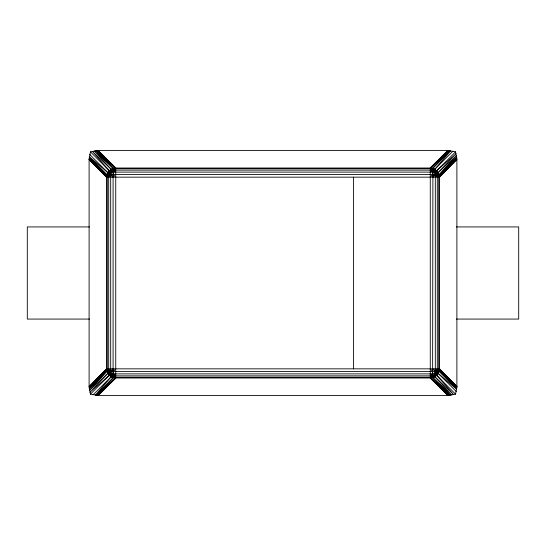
<?xml version="1.0" encoding="UTF-8"?>
<svg xmlns="http://www.w3.org/2000/svg" width="546" height="546" viewBox="0 0 546 546"><rect width="100%" height="100%" fill="white"/><g stroke="black" fill="none" stroke-linecap="round" stroke-linejoin="round"><path stroke-width="0.82" d="M89.1 159.671L90.438 151.863L97.645 150.539L447.754 150.525L455.562 151.863L456.9 159.671L456.886 386.943L455.562 394.137L447.754 395.475L98.246 395.475L90.438 394.137L89.1 386.329L89.1 159.671L106.586 177.157L439.414 177.157L456.9 159.671M89.107 159.371L106.586 177.157C106.613 172.283 110.886 168.127 115.732 168.011L430.268 168.011C435.114 168.059 439.38 172.311 439.414 177.157L439.414 368.843C439.38 373.689 435.121 377.948 430.268 377.989L115.732 377.989C110.879 377.948 106.62 373.689 106.586 368.843L106.586 177.157C106.579 172.434 110.974 168.564 115.732 168.714L430.268 168.714C435.223 167.929 439.284 172.577 439.414 177.157L456.886 159.07L439.318 175.976L438.711 177.157L438.145 175.792L438.145 172.625L437.305 171.71L434.8 169.806L430.268 168.714C433.483 169.608 437.155 170.693 438.711 173.969L438.711 372.031C437.544 375.655 433.879 377.627 430.268 377.989L430.268 168.011L447.754 150.525M439.073 176.378L435.312 174.952L430.268 174.522L115.732 174.522L113.384 174.611L113.097 177.157L111.2 174.863L111.2 169.28L94.165 150.914L113.384 168.352L113.384 174.611L115.732 177.157M456.9 386.329L439.414 368.843L106.586 368.843L107.289 369.895L109.316 370.734L115.732 371.478L430.268 371.478L432.616 371.389L432.903 368.843L434.8 371.137L434.8 376.72L451.835 395.086L432.616 377.648L432.616 371.389L430.268 368.843M113.384 174.611L111.2 174.863L110.688 177.157L109.316 175.266L109.316 170.741L92.26 151.331L111.2 169.28L115.732 168.011L115.732 377.989L98.246 395.475M432.616 371.389L434.8 371.137L435.312 368.843L436.684 370.734L436.684 375.259L453.74 394.669L434.8 376.72M89.715 154.463L107.855 172.625L107.855 175.792L107.289 177.157L106.682 175.976C107.603 172.038 111.998 170.113 115.732 170.12L430.268 170.12C434.002 170.113 438.397 172.038 439.318 175.976L456.859 158.449M113.384 168.407L109.316 170.741L108.695 171.71L108.695 374.481C110.469 376.385 113.063 377.75 115.732 377.286L430.268 377.286C435.019 377.457 439.387 373.539 439.414 368.843L456.886 386.943L439.318 370.024C438.397 373.962 434.002 375.887 430.268 375.88L115.732 375.88C111.875 375.914 106.886 373.676 106.682 369.335C107.644 373.068 112.449 373.751 115.732 373.887L430.268 373.887C433.572 373.819 437.442 373.034 439.318 370.024L438.711 368.843L438.145 370.208L438.145 373.375L456.285 391.537M111.2 174.863L109.316 175.266L108.695 177.157L107.855 175.792L106.927 176.378M434.8 371.137L436.684 370.734L437.305 368.843L438.145 370.208L439.073 369.622M106.586 177.157L89.114 159.057L106.682 175.976C107.869 171.99 112.462 171.485 115.732 170.12L113.384 169.465L111.2 170.229L108.695 172.017L107.289 173.969L107.289 372.031C108.456 375.655 112.121 377.627 115.732 377.989L97.946 395.468M456.852 387.633L439.318 370.024C438.131 374.01 433.538 374.515 430.268 375.88L432.616 376.535L434.8 375.771L437.305 373.983L438.711 372.031M113.384 377.498L115.732 377.286C111.432 377.45 105.692 373.546 107.289 368.843L107.855 370.208L107.855 373.375L89.906 392.315L109.316 375.259L109.316 370.734L108.695 368.843L107.855 370.208M107.289 173.969L109.316 170.891L111.2 169.28M438.145 175.792L437.305 177.157L436.684 175.266L436.684 170.741L455.562 151.863M109.316 370.734L110.688 368.843L111.2 371.137L111.2 376.72L95.222 395.256L113.384 377.648L113.097 368.843L111.2 371.137M436.684 175.266L435.312 177.157L434.8 174.863L434.8 169.28L450.778 150.744L432.616 168.352L432.903 177.157L434.8 174.863M89.148 158.367L106.682 175.976C108.558 172.966 112.428 172.181 115.732 172.113L430.268 172.113C433.572 172.181 437.442 172.966 439.318 175.976L456.811 157.814L439.073 174.809L456.511 155.59L438.145 172.625L438.711 173.969M106.927 370.331L106.682 370.024L89.189 388.186L106.927 371.191L89.489 390.41L107.855 373.375M113.384 371.389L115.732 368.843M430.268 177.157L432.616 174.611M110.688 169.847L110.688 376.33L113.384 377.648L96.942 395.427L115.732 377.989L97.632 395.461M432.616 376.535L430.268 377.286C432.937 377.75 435.531 376.385 437.305 374.481L437.305 171.71L434.8 169.28L432.616 168.352L449.058 150.573L430.268 168.011L432.616 168.714M438.145 172.625L456.094 153.685L436.684 170.741M106.927 369.622L106.586 368.843L89.114 386.93L106.682 370.024C107.869 374.01 112.462 374.515 115.732 375.88L113.384 376.535L111.2 375.771L108.695 373.983L107.289 372.031M96.219 395.372L113.384 377.648M432.616 168.352L449.781 150.628M89.285 389.066L106.927 371.191M439.073 174.809L456.715 156.934M89.1 386.329L106.586 368.843M89.141 387.551L106.682 370.024M90.438 394.137L109.316 375.259M93.038 394.86L111.2 376.72M434.8 169.28L452.962 151.14M447.754 395.475L430.268 377.989L448.976 395.434L432.616 377.648L432.903 168.489L430.268 168.011L448.054 150.532M430.268 168.011L448.368 150.539M430.268 172.113L432.616 171.048C435.387 171.574 438.431 173.096 439.318 175.976M113.384 374.952L115.732 373.887M432.903 377.416L435.312 376.33L435.312 169.847M107.855 175.792L109.316 175.266M438.145 370.208L436.684 370.734M113.384 169.465L115.732 168.714L113.384 168.714M432.616 169.465L430.268 170.12L432.616 171.048M89.578 226.931L27.3 226.931L27.3 319.069L89.578 319.069M456.422 226.931L518.7 226.931L518.7 319.069L456.422 319.069M430.268 377.286L432.616 377.498M113.384 376.535L115.732 377.286M113.384 171.048L115.732 172.113M430.268 373.887L432.616 374.952M438.145 373.375L456.681 389.353L439.073 371.191L456.797 388.356L439.318 370.024M107.855 172.625L89.319 156.647L106.927 174.809L89.203 157.644L106.682 175.976M430.268 377.989L448.355 395.461M97.645 150.539L115.732 168.011L113.384 168.352L95.509 150.71M450.491 395.29L432.616 377.648L449.611 395.386M436.684 375.259L455.562 394.137M98.246 150.525L115.732 168.011L97.024 150.566L113.384 168.352L96.389 150.614M90.438 151.863L109.316 170.741M439.414 368.843L456.893 386.629M353.487 177.157L353.487 368.843M113.097 168.789L113.097 377.416"/></g></svg>
